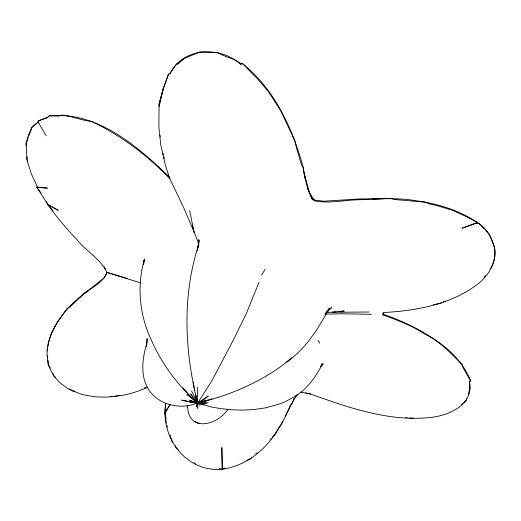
<?xml version="1.0" encoding="UTF-8"?>
<svg xmlns="http://www.w3.org/2000/svg" width="521" height="521" viewBox="0 0 521 521"><rect width="100%" height="100%" fill="white"/><g stroke="black" fill="none" stroke-linecap="round" stroke-linejoin="round"><path stroke-width="0.78" d="M182.904 387.878L190.875 397.126L197.439 403L189.664 400.206L197.322 402.974L181.705 400.121L190.334 402.14L206.336 403.541L197.68 403.085L195.564 394.866L197.661 403.091L197.674 408.347L197.466 387.324M303.209 168.967L303.222 167.501C292.574 128.199 274.6 89.319 242.148 63.262L241.015 63.725L240.663 64.422C220.448 45.796 183.268 47.033 170.146 73.428L168.452 74.334L163.093 88.961L159.068 104.122L158.892 126.87L160.722 144.708L165.463 165.535L169.807 178.67L183.757 207.807L195.382 234.964L198.82 244.31M227.957 409.148C217.511 425.703 187.814 432.638 187.599 405.598M198.989 243.105L199.035 240.031L197.264 250.64L198.423 245.515C181.992 296.384 184.61 351.708 197.648 403.033L208.146 402.473M47.6 350.92L47.652 348.614M187.58 407.064L187.612 405.455M112.419 396.611L105.991 397.152L95.538 396.904L82.565 394.684L71.077 390.242L66.603 387.722L60.703 383.365L55.864 378.389L54.236 376.54L51.032 370.991L48.271 364.57L47.001 354.456L47.242 348.49L48.44 342.369L51.305 333.29L56.854 323.118L67.183 308.432L70.921 305.977L80.976 296.651L83.829 293.408C91.937 287.872 103.816 282.03 106.785 272.294L127.332 278.514M146.518 346.367L147.176 338.539L146.525 346.257M165.756 403.28C160.084 437.425 186.049 472.625 222.285 469.245C246.85 465.767 267.442 448.477 279.263 427.305C286.387 417.119 289.709 404.517 297.341 394.801M165.639 403.326L164.916 413.049L165.932 418.519M300.624 392.144L311.252 394.267C349.05 407.819 388.874 421.723 429.675 417.562C448.47 415.817 474.39 404.837 469.421 381.541L470.567 380.649C464.752 366.055 454.553 354.143 442.042 344.752C424.289 331.363 404.068 321.535 383.156 314.143L383.384 312.3M466.77 398.598L466.627 399.907L463.84 402.394M469.343 382.453L470.567 380.649L462.922 367.357L462.335 364.68C450.802 353.518 439.88 341.196 425.143 334.287C412.137 325.638 397.666 320.187 382.987 315.016L383.287 312.554C417.529 310.705 453.765 304.082 480.857 281.555C489.935 272.952 497.001 260.78 494.442 247.879C491.642 238.39 487.519 229.442 479.144 223.607C460.571 210.855 438.702 203.822 416.5 200.793C397.679 197.505 378.689 198.761 359.737 199.738C344.759 199.927 329.487 203.809 314.599 200.891L311.988 198.82L307.462 187.97L304.01 173.467M47.991 346.426L48.668 342.056M382.987 315.016L383.156 314.143M159.81 103.744L163.093 88.961M146.707 343.71C141.725 360.245 139.543 381.157 152.646 394.631C166.948 409.408 193.226 410.112 208.296 395.98L197.713 403.072M28.284 137.427L26.05 143.633L27.033 159.993L31.273 173.695L37.558 187.397L47.398 188.074L36.822 187.247L48.017 204.805C56.828 217.264 66.642 228.947 77.225 239.934C85.998 251.409 100.957 258.846 106.818 272.392L140.559 282.877M28.753 135.935L32.146 127L38.053 122.155M468.099 394.104L469.864 388.725L469.421 381.541M48.928 341.294C55.063 320.168 70.537 302.675 88.485 290.731M294.293 397.907L292.333 403.228L290.881 404.596L285.234 415.992M204.082 404.85L197.687 403.104L196.319 406.536L197.674 403.085L211.884 380.753L233.232 340.246L246.42 313.362L259.048 282.219M282.415 421.691L281.138 424.81L278.11 428.907M277.68 429.493L275.023 434.755L272.503 436.917M490.424 268.758C494.396 262.226 495.686 254.522 494.566 247.006C491.935 241.405 491.029 234.027 485.559 230.386M106.707 273.532L104.207 277.849L85.17 292.874M165.209 412.678L170.25 404.153L164.916 413.049L165.209 412.678L166.232 423.045M261.601 275.14L265.156 269.149M176.684 63.738L170.048 73.474L168.452 74.334L163.952 86.877L159.068 104.122L159.159 106.447M325.482 313.87L328.972 308.719C318.214 328.842 305.723 348.79 286.628 362.075L291.786 357.947C264.889 380.584 231.754 394.833 197.798 403.072L212.008 398.839M322.935 363.801L320.532 366.497L322.935 363.801L314.573 377.438L309.507 383.84L303.821 389.897L296.755 395.459L286.752 400.903L280.318 403.723L265.931 407.78L254.072 409.558L242.858 410.144L232.613 409.845L221.432 408.731L211.76 407.077L197.687 403.104L194.88 403.573M477.308 222.395L462.12 228.205L476.676 223.235L477.308 222.395L465.611 216.313L452.248 210.184L436.331 205.437L428.516 203.665L425.898 202.239L394.195 199.478L390.548 198.351L372.873 199.217M251.461 457.698L250.562 458.871L246.479 460.557M325.553 313.883L329.643 308.836L326.205 312.229L331.897 307.318L328.191 310.405M270.119 439.828L271.07 438.662M484.087 277.439L485.565 275.642M295.622 396.142L297.204 394.638M183.802 58.482L177.414 64.239L184.239 58.515L199.882 51.911L217.778 52.686C225.144 57.349 234.196 58.078 241.015 63.725M461.613 404.387L462.726 403.391M169.722 177.407C137.596 146.29 97.049 110.927 49.098 115.89L47.867 117.134L38.189 120.937L38.215 122.227L32.146 127L28.915 133.832L26.05 143.633L26.297 145.893M240.663 64.422L242.148 63.262L257.113 78.476L268.25 91.325L280.402 110.224L295.003 141.067L296.338 147.326L301.457 164.773L303.222 167.501L305.456 180.253M255.935 453.771L257.127 452.847M37.922 186.544L36.822 187.247L41.022 193.07M326.608 311.63L328.699 310.679L327.175 311.206M445.637 300.982L440.525 303.313L433.433 304.733M225.007 468.034L222.285 469.245L219.276 468.653M147.593 387.298C136.04 392.411 123.464 396.279 110.778 396.403M321.581 364.733L323.059 364.192L321.581 364.622M144.35 388.047L146.609 387.227M38.189 120.937L47.483 117.772L49.098 115.89L58.925 116.079L61.953 115.05C72.067 116.079 81.699 120.592 91.65 121.419C120.989 135.551 147.306 155.16 169.807 178.67M206.498 400.18L197.693 403.078L190.601 393.993L197.602 403.033C177.694 385.507 161.53 363.515 150.921 339.191C139.328 314.222 136.769 285.547 144.493 259.035L143.568 264.421L143.848 260.402M197.798 403.072L207.358 400.284L197.693 403.078L191.624 391.134M114.77 396.514L119.856 395.263M336.201 311.858L325.775 312.646M338.598 311.597L344.192 310.991L332.209 312.294L369.011 312.007M413.42 418.116L409.591 418.109M324.98 314.117L341.6 313.805L371.447 314.293M387.65 198.612L358.135 199.015L323.99 201.217L314.417 200.123L311.988 198.82L307.462 187.97M190.334 402.14L197.322 402.974M405.722 417.542L407.272 417.77M476.676 223.235L479.144 223.607L484.491 229.253M310.783 393.896L307.077 393.283L305.86 392.606M75.004 391.291L72.23 390.724L69.632 388.809M194.34 421.372L199.022 423.619M55.617 377.224L54.236 376.54L52.667 372.945M46.382 201.523L48.017 204.805L58.261 210.282L47.73 204.369M190.875 397.126L187.026 394.43L197.439 403M178.234 449.688L176.319 448.327L174.965 445.475M197.687 403.104L199.999 405.566M48.017 204.805L53.012 210.738M194.242 462.687L195.447 464.126M183.587 388.692L186.388 392.228M314.417 200.123L309.52 192.933L303.417 170.471M104.161 266.778L105.763 269.468M38.215 122.227L46.161 135.779M318.07 340.356L319.692 343.196M27.763 161.269L27.033 159.993L27.007 156.762M50.237 368.002L48.271 364.57L47.886 360.057M169.957 434.807L172.373 442.498M162.949 153.187L163.34 154.737M163.731 156.28L164.31 158.599M192.542 225.6L194.033 232.327L189.703 210.679M167.241 425.559L167.534 427.122M159.954 135.284L160.214 136.841M193.271 382.206L194.554 390.086M146.512 342.74L146.688 344.303M47.496 355.543L47.691 357.797M198.41 239.51L198.781 245.469M222.285 469.245L221.842 447.669L222.285 469.245"/></g></svg>
